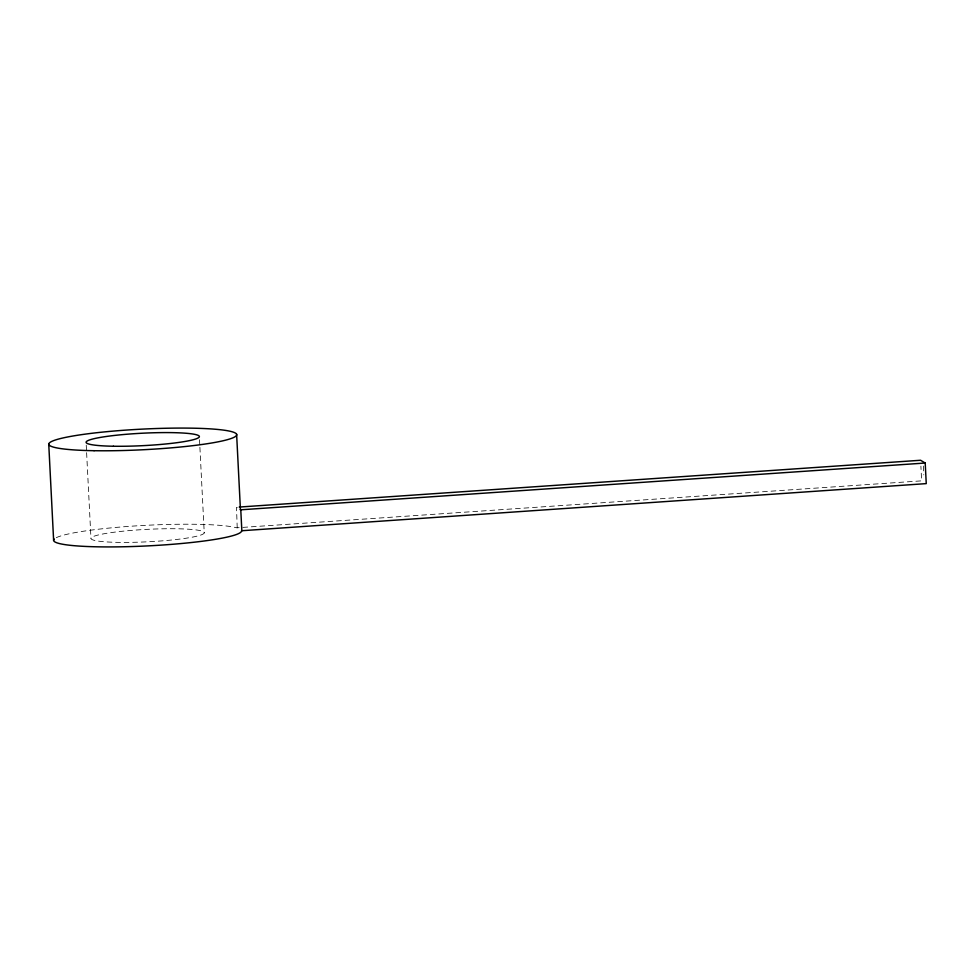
<?xml version="1.0" encoding="UTF-8"?>
<svg xmlns="http://www.w3.org/2000/svg" width="975" height="975" viewBox="0 0 975 975"><rect width="100%" height="100%" fill="white"/><g stroke="black" fill="none" stroke-linecap="round" stroke-linejoin="round"><path stroke-width="0.73" stroke-dasharray="4.88 3.66" d="M56.318 537.676A94.1 10.323 -2.9 0 1 143.63 525.44A94.1 10.323 -2.9 0 1 236.657 527.816L921.631 480.858L920.888 466.148M923.337 466.038L923.788 474.874M237.217 527.877L236.511 507.475A94.1 10.323 -2.9 0 1 237.327 507.743M199.522 439.725L199.826 445.733M199.899 447.245L204.238 532.862A56.721 6.228 -2.9 0 1 118.268 542.368A56.721 6.228 -2.9 0 1 120.291 531.472A56.721 6.228 -2.9 0 1 204.238 532.862M86.239 445.136L86.543 451.145M86.617 452.656L90.955 538.273"/><path stroke-width="1.46" d="M239.204 507.061L920.583 460.261L925.202 463.028L926.25 483.624L241.568 530.753A94.1 10.323 -2.9 0 1 142.703 546.134A94.1 10.323 -2.9 0 1 54.234 539.053M240.277 509.523A94.1 10.323 -2.9 0 1 240.447 509.827L925.202 463.028M240.788 510.035L241.837 530.644M236.62 434.289L240.447 509.827M48.75 444.247L53.625 540.382M113.393 446.233A56.721 6.228 -2.9 0 0 199.363 436.727A56.721 6.228 -2.9 0 0 115.416 435.337A56.721 6.228 -2.9 0 0 113.393 446.233M94.063 450.706A94.1 10.323 -2.9 0 0 236.681 434.935A94.1 10.323 -2.9 0 0 97.427 432.644A94.1 10.323 -2.9 0 0 94.063 450.706"/></g></svg>
